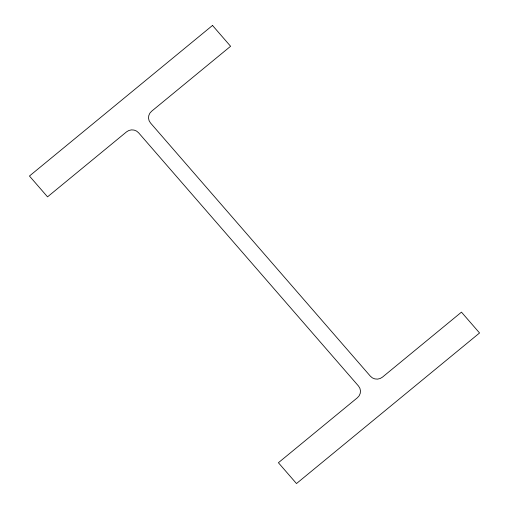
<?xml version="1.0" encoding="UTF-8"?>
<svg xmlns="http://www.w3.org/2000/svg" width="509" height="509" viewBox="0 0 509 509"><rect width="100%" height="100%" fill="white"/><g stroke="black" fill="none" stroke-linecap="round" stroke-linejoin="round"><path stroke-width="0.76" d="M212.514 25.45L29.446 176.025L47.534 196.856L126.582 131.831A8.526 8.284 -6.3 0 1 138.594 132.779L358.495 386.019A8.526 8.284 -6.3 0 1 357.452 397.701L278.404 462.726L296.486 483.55L479.554 332.975L461.466 312.144L382.418 377.169A8.526 8.284 -6.3 0 1 370.406 376.221L150.505 122.981A8.526 8.284 -6.3 0 1 151.548 111.299L230.596 46.274L212.514 25.45"/></g></svg>
